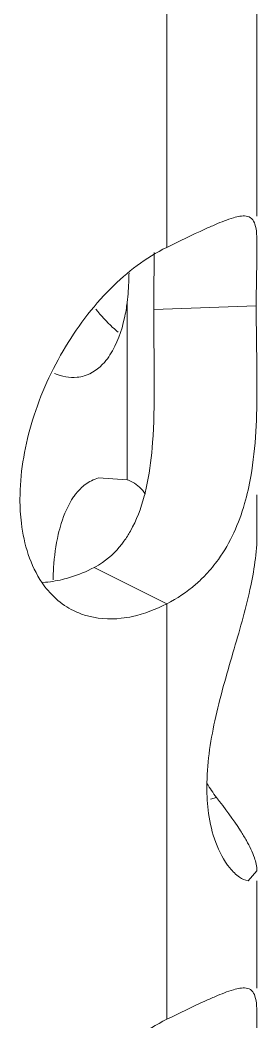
# Model space of a CAD drawing. Header units: millimetres. Extents: x 1177 to 4147, y 93 to 2194.
# Drawn here: x 3571.3 to 3573.73, y 787.12 to 797.34 of the extents above; entities that cross this region are included whole.
import ezdxf

# ---------------------------------------------------------------- set-up
doc = ezdxf.new("R2010")
doc.units = ezdxf.units.MM
doc.header["$LTSCALE"] = 0.1
doc.layers.get('0').update_dxf_attribs({"lineweight": 13})

# ---------------------------------------------------------------- blocks, each defined once
blk = doc.blocks.new('01')
for p, q in [((4034.032, 718.645), (4034.032, 917.085)), ((4032.714, 718.19), (4032.714, 915.494)), ((4032.137, 714.802), (4032.137, 717.388)), ((4032.525, 717.285), (4034.021, 717.337)), ((4031.719, 714.831), (4032.137, 714.802)), ((4034.032, 714.01), (4034.032, 714.585)), ((4031.653, 713.524), (4032.714, 712.994)), ((4032.714, 706.94), (4032.714, 712.994)), ((4033.351, 710.147), (4033.44, 710.173)), ((4033.901, 708.96), (4034.032, 709.105)), ((4034.032, 707.395), (4034.032, 708.96))]:
    blk.add_line(p, q)
for centre, radius, start, end in [((4027.143, 717.896), 5.021, 358.0343, 359.0552), ((4027.635, 717.877), 4.529, 355.8841, 358.0542), ((4028.262, 717.832), 3.9, 353.4712, 355.8898), ((4032.015, 714.071), 1.359, 214.4352, 220.5122), ((4031.753, 714.869), 2.108, 311.1088, 316.6755), ((4031.76, 714.863), 2.098, 297.0328, 311.0773), ((4031.86, 713.914), 1.137, 235.8831, 243.3777), ((4036.657, 712.518), 3.981, 212.5434, 216.0915)]:
    blk.add_arc(centre, radius, start, end)
for points, knots in [([(4033.874, 718.645), (4033.813, 718.654), (4033.655, 718.617), (4033.511, 718.56), (4033.424, 718.523)], [0, 0, 0, 0, 0.393589, 1, 1, 1, 1]), ([(4034.032, 718.197), (4034.032, 718.262), (4034.03, 718.372), (4034.013, 718.514), (4033.964, 718.615), (4033.902, 718.641), (4033.874, 718.645)], [0, 0, 0, 0, 0.374969, 0.643761, 0.831192, 1, 1, 1, 1]), ([(4033.424, 718.523), (4033.372, 718.501), (4033.133, 718.395), (4032.898, 718.28), (4032.714, 718.19)], [0, 0, 0, 0, 0.213052, 1, 1, 1, 1]), ([(4032.714, 718.19), (4032.41, 718.042), (4031.828, 717.592), (4031.156, 716.695), (4030.697, 715.643), (4030.571, 714.885), (4030.571, 714.52)], [0, 0, 0, 0, 0.229092, 0.487552, 0.752826, 1, 1, 1, 1]), ([(4032.525, 717.285), (4032.525, 717.36), (4032.526, 717.636), (4032.53, 717.912), (4032.531, 718.113)], [0, 0, 0, 0, 0.272011, 1, 1, 1, 1]), ([(4034.021, 717.337), (4034.021, 717.421), (4034.023, 717.708), (4034.032, 717.995), (4034.032, 718.197)], [0, 0, 0, 0, 0.294298, 1, 1, 1, 1]), ([(4032.137, 717.388), (4032.127, 717.312), (4032.081, 717.047), (4031.99, 716.784), (4031.885, 716.622)], [0, 0, 0, 0, 0.284987, 1, 1, 1, 1]), ([(4032.007, 716.952), (4031.979, 716.975), (4031.861, 717.079), (4031.755, 717.195), (4031.679, 717.288)], [0, 0, 0, 0, 0.233401, 1, 1, 1, 1]), ([(4032.532, 716.168), (4032.532, 716.266), (4032.53, 716.638), (4032.525, 717.01), (4032.525, 717.285)], [0, 0, 0, 0, 0.261351, 1, 1, 1, 1]), ([(4034.032, 716.168), (4034.032, 716.27), (4034.029, 716.659), (4034.021, 717.049), (4034.021, 717.337)], [0, 0, 0, 0, 0.260842, 1, 1, 1, 1]), ([(4031.885, 716.622), (4031.861, 716.584), (4031.764, 716.453), (4031.622, 716.349), (4031.508, 716.316)], [0, 0, 0, 0, 0.277169, 1, 1, 1, 1]), ([(4031.508, 716.316), (4031.475, 716.307), (4031.33, 716.28), (4031.18, 716.311), (4031.076, 716.351)], [0, 0, 0, 0, 0.235867, 1, 1, 1, 1]), ([(4033.851, 714.455), (4033.888, 714.585), (4034.014, 715.148), (4034.032, 715.728), (4034.032, 716.168)], [0, 0, 0, 0, 0.235986, 1, 1, 1, 1]), ([(4032.386, 714.564), (4032.403, 714.627), (4032.462, 714.884), (4032.493, 715.147), (4032.508, 715.347)], [0, 0, 0, 0, 0.244036, 1, 1, 1, 1]), ([(4032.137, 714.802), (4032.164, 714.794), (4032.269, 714.751), (4032.355, 714.666), (4032.401, 714.593)], [0, 0, 0, 0, 0.242725, 1, 1, 1, 1]), ([(4031.355, 714.553), (4031.367, 714.571), (4031.417, 714.637), (4031.475, 714.696), (4031.524, 714.732)], [0, 0, 0, 0, 0.264167, 1, 1, 1, 1]), ([(4030.571, 714.52), (4030.571, 714.403), (4030.594, 713.982), (4030.721, 713.555), (4030.894, 713.303)], [0, 0, 0, 0, 0.277223, 1, 1, 1, 1]), ([(4031.131, 714.007), (4031.143, 714.061), (4031.194, 714.251), (4031.273, 714.437), (4031.355, 714.553)], [0, 0, 0, 0, 0.278554, 1, 1, 1, 1]), ([(4032.09, 713.908), (4032.124, 713.955), (4032.253, 714.159), (4032.339, 714.388), (4032.386, 714.564)], [0, 0, 0, 0, 0.240294, 1, 1, 1, 1]), ([(4033.286, 713.423), (4033.352, 713.492), (4033.603, 713.797), (4033.768, 714.167), (4033.851, 714.455)], [0, 0, 0, 0, 0.241743, 1, 1, 1, 1]), ([(4031.054, 713.344), (4031.055, 713.404), (4031.065, 713.626), (4031.094, 713.849), (4031.131, 714.007)], [0, 0, 0, 0, 0.267779, 1, 1, 1, 1]), ([(4031.653, 713.524), (4031.696, 713.546), (4031.863, 713.647), (4032.004, 713.789), (4032.09, 713.908)], [0, 0, 0, 0, 0.24473, 1, 1, 1, 1]), ([(4034.032, 714.01), (4034.032, 713.74), (4033.937, 713.153), (4033.675, 712.259), (4033.399, 711.315), (4033.3, 710.651), (4033.3, 710.328)], [0, 0, 0, 0, 0.215429, 0.469664, 0.742461, 1, 1, 1, 1]), ([(4031.193, 713.35), (4031.231, 713.36), (4031.39, 713.403), (4031.542, 713.467), (4031.653, 713.524)], [0, 0, 0, 0, 0.240401, 1, 1, 1, 1]), ([(4032.051, 712.784), (4032.106, 712.79), (4032.335, 712.829), (4032.556, 712.913), (4032.714, 712.994)], [0, 0, 0, 0, 0.236094, 1, 1, 1, 1]), ([(4031.351, 712.898), (4031.402, 712.872), (4031.624, 712.781), (4031.872, 712.764), (4032.051, 712.784)], [0, 0, 0, 0, 0.24274, 1, 1, 1, 1]), ([(4033.3, 710.328), (4033.3, 710.198), (4033.326, 709.788), (4033.456, 709.366), (4033.636, 709.146)], [0, 0, 0, 0, 0.31316, 1, 1, 1, 1]), ([(4033.878, 709.544), (4033.851, 709.592), (4033.719, 709.811), (4033.565, 710.016), (4033.44, 710.173)], [0, 0, 0, 0, 0.214938, 1, 1, 1, 1]), ([(4034.032, 709.105), (4034.032, 709.169), (4033.991, 709.324), (4033.923, 709.464), (4033.878, 709.544)], [0, 0, 0, 0, 0.41032, 1, 1, 1, 1]), ([(4033.636, 709.146), (4033.677, 709.096), (4033.755, 709.018), (4033.857, 708.965), (4033.901, 708.96)], [0, 0, 0, 0, 0.59246, 1, 1, 1, 1]), ([(4033.874, 707.395), (4033.813, 707.404), (4033.655, 707.367), (4033.511, 707.31), (4033.424, 707.273)], [0, 0, 0, 0, 0.393589, 1, 1, 1, 1]), ([(4034.032, 706.947), (4034.032, 707.012), (4034.03, 707.122), (4034.013, 707.264), (4033.964, 707.365), (4033.902, 707.391), (4033.874, 707.395)], [0, 0, 0, 0, 0.374969, 0.643761, 0.831192, 1, 1, 1, 1]), ([(4033.424, 707.273), (4033.372, 707.251), (4033.133, 707.145), (4032.898, 707.03), (4032.714, 706.94)], [0, 0, 0, 0, 0.213052, 1, 1, 1, 1]), ([(4032.714, 706.94), (4032.41, 706.792), (4031.828, 706.342), (4031.156, 705.445), (4030.697, 704.393), (4030.571, 703.635), (4030.571, 703.27)], [0, 0, 0, 0, 0.229092, 0.487552, 0.752826, 1, 1, 1, 1]), ([(4034.021, 706.087), (4034.021, 706.171), (4034.023, 706.458), (4034.032, 706.745), (4034.032, 706.947)], [0, 0, 0, 0, 0.294298, 1, 1, 1, 1])]:
    blk.add_open_spline(points, degree=3, knots=knots)
for points in [[(4032.508, 715.347), (4032.528, 715.62), (4032.532, 715.894), (4032.532, 716.168)], [(4031.524, 714.732), (4031.582, 714.776), (4031.649, 714.81), (4031.719, 714.831)], [(4030.906, 713.307), (4031.003, 713.312), (4031.099, 713.328), (4031.193, 713.35)], [(4030.982, 713.189), (4031.052, 713.107), (4031.133, 713.033), (4031.222, 712.973)]]:
    blk.add_open_spline(points, degree=3)

msp = doc.modelspace()

# ---------------------------------------------------------------- block references
at = {"xscale": 0.7, "yscale": 0.7, "zscale": 0.7}
msp.add_blockref('01', (749.903, 292.29), dxfattribs=at)

doc.saveas('drawing.dxf')
